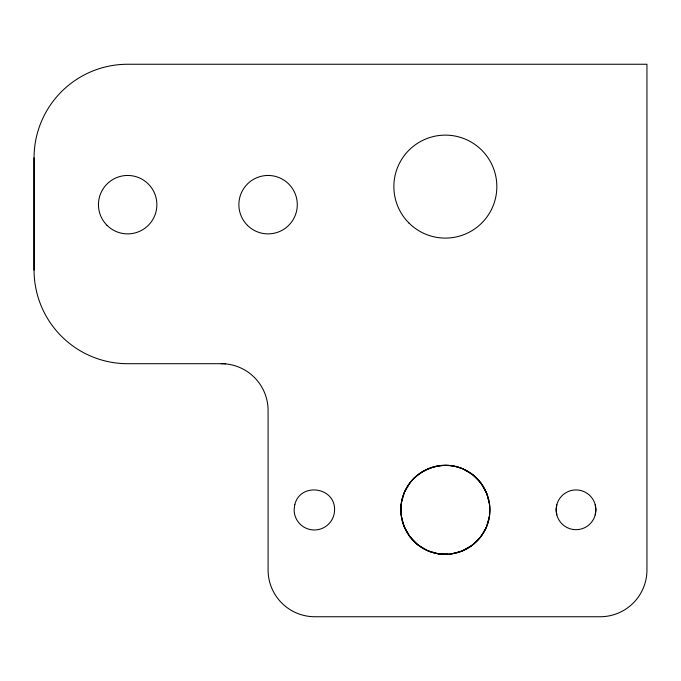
<?xml version="1.0" encoding="UTF-8"?>
<svg xmlns="http://www.w3.org/2000/svg" width="681" height="681" viewBox="0 0 681 681"><rect width="100%" height="100%" fill="white"/><g stroke="black" fill="none" stroke-linecap="round" stroke-linejoin="round"><path stroke-width="1.02" d="M34.059 270.093L34.059 157.864A93.612 93.612 0 0 1 127.662 64.252L646.95 64.252L646.95 569.937A46.802 46.802 0 0 1 600.14 616.748L314.886 616.748A46.802 46.802 0 0 1 268.084 569.937L268.084 410.507A46.802 46.802 0 0 0 221.274 363.705L127.662 363.705A93.62 93.62 0 0 1 34.059 270.093L34.05 157.864M401.092 514.827L401.288 504.025M489.443 514.759L489.622 504.8M556.82 504.664L556.139 509.814L556.82 514.955M595.211 514.955A19.877 19.877 0 0 0 570.874 490.618A19.877 19.877 0 0 0 561.961 523.859A19.877 19.877 0 0 0 595.211 514.955L595.892 509.814L595.211 504.664M401.526 502.391L404.514 492.022M486.2 527.605L489.409 516.428M404.94 491.299L410.081 482.769M480.199 537.564L485.766 528.32M411.111 481.476C423.216 466.74 444.753 461.395 462.348 468.741M479.594 538.152L471.831 545.643L461.658 551.269M450.371 554.079L460.841 551.474M221.274 363.705L225.751 363.705M447.851 554.028L438.743 553.866L428.366 550.886M463.148 468.971L473.108 474.963L481.186 483.331M427.566 550.657L417.598 544.655L409.528 536.288L404.293 526.839M481.586 484.072L486.413 492.78M486.813 493.512L489.222 503.182M401.492 516.436L403.893 526.115M402.326 498.279C396.01 521.271 410.754 546.817 433.823 552.844C456.815 559.161 482.361 544.408 488.388 521.34C494.704 498.347 479.952 472.81 456.883 466.783C433.891 460.467 408.353 475.21 402.326 498.279M294.813 504.536L294.124 509.728A20.217 20.217 0 0 0 314.307 529.988A20.217 20.217 0 0 0 334.567 509.814C335.086 486.779 300.312 482.165 294.813 504.536M423.08 548.392A44.546 44.546 0 0 0 489.903 509.814A44.546 44.546 0 0 0 423.08 471.226A44.546 44.546 0 0 0 423.08 548.392M107.011 225.326A29.206 29.206 0 0 0 155.881 212.225A29.206 29.206 0 0 0 120.103 176.456A29.206 29.206 0 0 0 107.011 225.326M247.433 225.326A29.206 29.206 0 0 0 296.295 212.225A29.206 29.206 0 0 0 260.525 176.456A29.206 29.206 0 0 0 247.433 225.326M408.949 223.019A51.484 51.484 0 0 0 495.087 199.933A51.484 51.484 0 0 0 432.026 136.881A51.484 51.484 0 0 0 408.949 223.019"/></g></svg>
